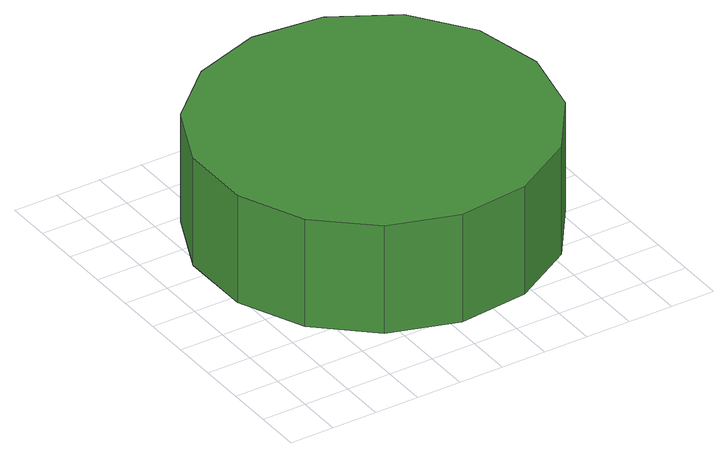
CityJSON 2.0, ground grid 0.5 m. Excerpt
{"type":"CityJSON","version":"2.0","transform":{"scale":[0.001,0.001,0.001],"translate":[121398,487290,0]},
"CityObjects":{
"tree1":{"type":"SolitaryVegetationObject","attributes":{"function":"something"},"geometry":[{"type":"MultiSurface","lod":"1","boundaries":[[[0,1,2,3,4,5,6,7,8,9,10,11,12,13,14]],[[15,16,17,18,19,20,21,22,23,24,25,26,27,28,29]],[[0,29,28,1]],[[1,28,27,2]],[[2,27,26,3]],[[3,26,25,4]],[[4,25,24,5]],[[5,24,23,6]],[[6,23,22,7]],[[7,22,21,8]],[[8,21,20,9]],[[9,20,19,10]],[[10,19,18,11]],[[11,18,17,12]],[[12,17,16,13]],[[13,16,15,14]],[[14,15,29,0]]]}]}
},
"vertices":[
[4236,2307,2021],[4070,3088,2021],[3601,3734,2021],[2910,4133,2021],[2116,4216,2021],[1357,3970,2021],[764,3436,2021],[439,2707,2021],[439,1908,2021],[764,1179,2021],[1357,645,2021],[2116,399,2021],[2910,482,2021],[3601,881,2021],[4070,1527,2021],[4070,1527,751],[3601,881,751],[2910,482,751],[2116,399,751],[1357,645,751],[764,1179,751],[439,1908,751],[439,2707,751],[764,3436,751],[1357,3970,751],[2116,4216,751],[2910,4133,751],[3601,3734,751],[4070,3088,751],[4236,2307,751]
]}
